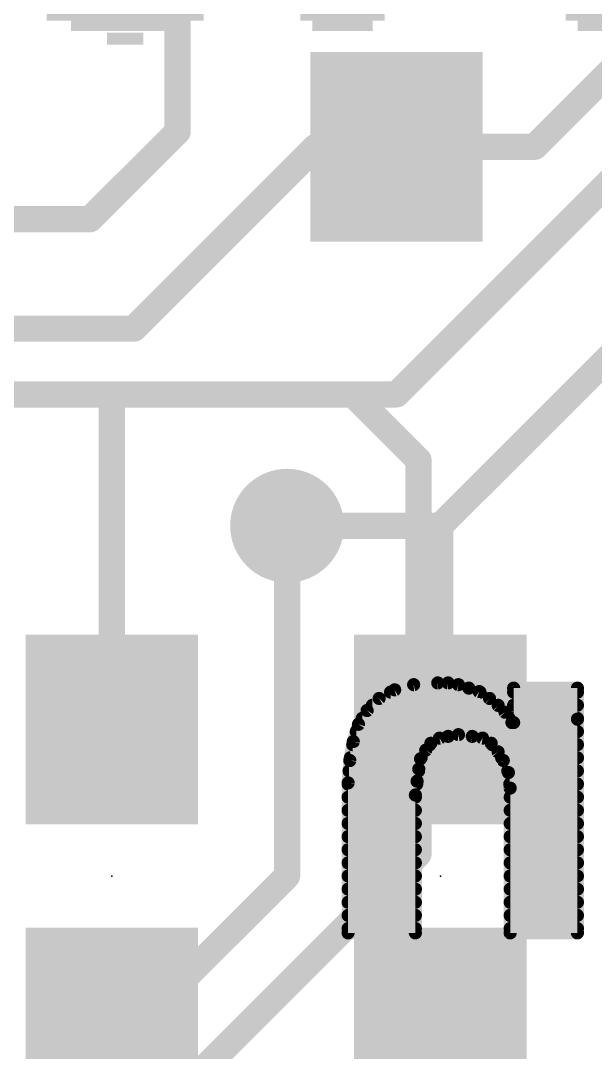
# Model space of a CAD drawing. Extents: x -12.7 to 30.6, y -10.2 to 25.5.
# Drawn here: x 7.98 to 11.31, y 6.6 to 12.58 of the extents above; entities that cross this region are included whole.
import ezdxf

# ---------------------------------------------------------------- set-up
doc = ezdxf.new("R2010")
doc.units = 0
for name, color, linetype in [('1', 12, 'CONTINUOUS'), ('16', 132, 'CONTINUOUS'), ('18', 110, 'CONTINUOUS'), ('22', 40, 'CONTINUOUS'), ('23', 53, 'CONTINUOUS')]:
    doc.layers.add(name, color=color, linetype=linetype)

# ---------------------------------------------------------------- blocks, each defined once
blk = doc.blocks.new('RECT')
blk.add_solid([(-0.5, -0.5), (0.5, -0.5), (-0.5, 0.5), (0.5, 0.5)])
blk = doc.blocks.new('ROUNDV')
at = {"const_width": 0.5}
blk.add_lwpolyline([(0, -0.25, 1), (0, 0.25, 1), (0, -0.25)], format="xyb", dxfattribs=at)

msp = doc.modelspace()

# ---------------------------------------------------------------- linework, layer by layer
at = {"layer": '1', "const_width": 0.1524}
for points in [[(8.89, 11.938), (8.89, 13.55)], [(11.561, 12.45), (10.961, 11.85)], [(8.382, 11.43), (8.89, 11.938)], [(11.696, 11.95), (10.16, 10.414)], [(9.691, 11.85), (8.636, 10.795)], [(10.16, 11.85), (9.691, 11.85)], [(10.16, 11.85), (10.961, 11.85)], [(7.62, 11.43), (8.382, 11.43)], [(11.762, 11), (10.414, 9.652)], [(8.636, 10.795), (6.985, 10.795)], [(8.509, 10.414), (7.874, 10.414)], [(10.16, 10.414), (8.509, 10.414)], [(8.509, 8.47), (8.509, 10.414)], [(10.414, 9.652), (9.525, 9.652)], [(10.414, 9.652), (10.414, 8.47)]]:
    msp.add_lwpolyline(points, dxfattribs=at)
at = {"layer": '1', "const_width": 0.0762}
for points in [[(8.8519, 11.938, 1), (8.9281, 11.938)], [(8.9169, 11.9111, 1), (8.8631, 11.9649)], [(9.691, 11.8881, 1), (9.691, 11.8119)], [(9.7179, 11.8231, 1), (9.6641, 11.8769)], [(10.16, 11.8881, 1), (10.16, 11.8119)], [(10.16, 11.8119, 1), (10.16, 11.8881)], [(10.9341, 11.8769, 1), (10.9879, 11.8231)], [(10.961, 11.8119, 1), (10.961, 11.8881)], [(8.3551, 11.4569, 1), (8.4089, 11.4031)], [(8.382, 11.3919, 1), (8.382, 11.4681)], [(8.6091, 10.8219, 1), (8.6629, 10.7681)], [(8.636, 10.7569, 1), (8.636, 10.8331)], [(8.509, 10.4521, 1), (8.509, 10.3759)], [(8.5471, 10.414, 1), (8.4709, 10.414)], [(8.509, 10.3759, 1), (8.509, 10.4521)], [(10.1331, 10.4409, 1), (10.1869, 10.3871)], [(10.16, 10.3759, 1), (10.16, 10.4521)], [(9.525, 9.6901, 1), (9.525, 9.6139)], [(10.4521, 9.652, 1), (10.3759, 9.652)], [(10.3871, 9.6789, 1), (10.4409, 9.6251)], [(10.414, 9.6139, 1), (10.414, 9.6901)], [(8.4709, 8.47, 1), (8.5471, 8.47)], [(10.3759, 8.47, 1), (10.4521, 8.47)]]:
    msp.add_lwpolyline(points, format="xyb", dxfattribs=at)
at = {"layer": '16', "const_width": 0.1524}
for points in [[(9.906, 10.414), (7.874, 10.414)], [(10.287, 10.033), (9.906, 10.414)], [(10.287, 7.747), (10.287, 10.033)], [(9.525, 7.62), (9.525, 9.652)], [(8.89, 6.35), (10.287, 7.747)], [(8.255, 6.35), (9.525, 7.62)]]:
    msp.add_lwpolyline(points, dxfattribs=at)
at = {"layer": '16', "const_width": 0.0762}
for points in [[(9.9329, 10.4409, 1), (9.8791, 10.3871)], [(9.906, 10.3759, 1), (9.906, 10.4521)], [(10.3251, 10.033, 1), (10.2489, 10.033)], [(10.2601, 10.0061, 1), (10.3139, 10.0599)], [(9.5631, 9.652, 1), (9.4869, 9.652)], [(10.2489, 7.747, 1), (10.3251, 7.747)], [(10.3139, 7.7201, 1), (10.2601, 7.7739)], [(9.5519, 7.5931, 1), (9.4981, 7.6469)], [(9.4869, 7.62, 1), (9.5631, 7.62)]]:
    msp.add_lwpolyline(points, format="xyb", dxfattribs=at)
at = {"layer": '22', "const_width": 0.0762}
for points in [[(10.259, 8.73), (10.149, 8.7)], [(10.399, 8.74), (10.259, 8.73)], [(10.459, 8.74), (10.399, 8.74)], [(10.519, 8.73), (10.459, 8.74)], [(10.579, 8.71), (10.519, 8.73)], [(10.639, 8.69), (10.579, 8.71)], [(11.209, 8.71), (10.839, 8.71)], [(10.839, 8.71), (10.839, 8.51)], [(11.209, 8.53), (11.209, 8.71)], [(10.059, 8.65), (9.989, 8.58)], [(10.149, 8.7), (10.059, 8.65)], [(10.1252, 8.6868), (10.6438, 8.6868)], [(10.699, 8.65), (10.639, 8.69)], [(10.749, 8.61), (10.699, 8.65)], [(10.839, 8.6868), (11.209, 8.6868)], [(10.0196, 8.6106), (10.7483, 8.6106)], [(10.789, 8.57), (10.749, 8.61)], [(10.839, 8.6106), (11.209, 8.6106)], [(9.989, 8.58), (9.939, 8.5)], [(9.9605, 8.5344), (10.8127, 8.5344)], [(10.829, 8.51), (10.789, 8.57)], [(10.839, 8.5344), (11.209, 8.5344)], [(11.209, 7.29), (11.209, 8.53)], [(9.939, 8.5), (9.909, 8.4)], [(10.839, 8.51), (10.829, 8.51)], [(9.9265, 8.4582), (11.209, 8.4582)], [(10.359, 8.39), (10.409, 8.42)], [(10.409, 8.42), (10.459, 8.43)], [(10.459, 8.43), (10.519, 8.44)], [(10.519, 8.44), (10.599, 8.43)], [(10.599, 8.43), (10.659, 8.42)], [(10.659, 8.42), (10.709, 8.39)], [(9.909, 8.4), (9.889, 8.29)], [(9.9057, 8.382), (10.353, 8.382)], [(10.299, 8.3), (10.329, 8.35)], [(10.329, 8.35), (10.359, 8.39)], [(10.709, 8.39), (10.749, 8.34)], [(10.7154, 8.382), (11.209, 8.382)], [(9.889, 8.29), (9.879, 8.16)], [(9.8919, 8.3058), (10.3025, 8.3058)], [(10.289, 8.24), (10.299, 8.3)], [(10.749, 8.34), (10.779, 8.29)], [(10.7695, 8.3058), (11.209, 8.3058)], [(10.779, 8.29), (10.809, 8.22)], [(9.8844, 8.2296), (10.2875, 8.2296)], [(10.279, 8.17), (10.289, 8.24)], [(10.8049, 8.2296), (11.209, 8.2296)], [(10.269, 8.09), (10.279, 8.17)], [(10.809, 8.22), (10.819, 8.13)], [(9.879, 8.16), (9.879, 7.29)], [(9.879, 8.1534), (10.2769, 8.1534)], [(10.8164, 8.1534), (11.209, 8.1534)], [(10.819, 8.13), (10.819, 7.29)], [(9.879, 8.0772), (10.269, 8.0772)], [(10.269, 7.29), (10.269, 8.09)], [(10.819, 8.0772), (11.209, 8.0772)], [(9.879, 8.001), (10.269, 8.001)], [(10.819, 8.001), (11.209, 8.001)], [(9.879, 7.9248), (10.269, 7.9248)], [(10.819, 7.9248), (11.209, 7.9248)], [(9.879, 7.8486), (10.269, 7.8486)], [(10.819, 7.8486), (11.209, 7.8486)], [(9.879, 7.7724), (10.269, 7.7724)], [(10.819, 7.7724), (11.209, 7.7724)], [(9.879, 7.6962), (10.269, 7.6962)], [(10.819, 7.6962), (11.209, 7.6962)], [(9.879, 7.62), (10.269, 7.62)], [(10.819, 7.62), (11.209, 7.62)], [(9.879, 7.5438), (10.269, 7.5438)], [(10.819, 7.5438), (11.209, 7.5438)], [(9.879, 7.4676), (10.269, 7.4676)], [(10.819, 7.4676), (11.209, 7.4676)], [(9.879, 7.3914), (10.269, 7.3914)], [(10.819, 7.3914), (11.209, 7.3914)], [(9.879, 7.3152), (10.269, 7.3152)], [(9.879, 7.29), (10.269, 7.29)], [(10.819, 7.3152), (11.209, 7.3152)], [(10.819, 7.29), (11.209, 7.29)]]:
    msp.add_lwpolyline(points, dxfattribs=at)
at = {"layer": '22', "const_width": 0.0381}
for points in [[(10.1583, 8.6833, 1), (10.1397, 8.7167)], [(10.2576, 8.749, 1), (10.2604, 8.711)], [(10.264, 8.7116, 1), (10.254, 8.7484)], [(10.399, 8.7591, 1), (10.399, 8.721)], [(10.4004, 8.721, 1), (10.3976, 8.759)], [(10.4621, 8.7588, 1), (10.4559, 8.7212)], [(10.459, 8.721, 1), (10.459, 8.7591)], [(10.525, 8.7481, 1), (10.513, 8.7119)], [(10.5159, 8.7112, 1), (10.5221, 8.7488)], [(10.585, 8.7281, 1), (10.573, 8.6919)], [(10.573, 8.6919, 1), (10.585, 8.7281)], [(10.839, 8.7291, 1), (10.839, 8.691)], [(10.8581, 8.71, 1), (10.82, 8.71)], [(11.2281, 8.71, 1), (11.19, 8.71)], [(11.209, 8.691, 1), (11.209, 8.7291)], [(10.0497, 8.6667, 1), (10.0683, 8.6333)], [(10.0725, 8.6365, 1), (10.0455, 8.6635)], [(10.1252, 8.7058, 1), (10.1252, 8.6677)], [(10.144, 8.7184, 1), (10.154, 8.6816)], [(10.6496, 8.7059, 1), (10.6284, 8.6741)], [(10.633, 8.6719, 1), (10.645, 8.7081)], [(10.6438, 8.6677, 1), (10.6438, 8.7058)], [(10.7109, 8.6649, 1), (10.6871, 8.6351)], [(10.6884, 8.6341, 1), (10.7096, 8.6659)], [(10.839, 8.7058, 1), (10.839, 8.6677)], [(11.209, 8.6677, 1), (11.209, 8.7058)], [(10.0196, 8.6296, 1), (10.0196, 8.5915)], [(10.7625, 8.6235, 1), (10.7355, 8.5965)], [(10.7371, 8.5951, 1), (10.7609, 8.6249)], [(10.7483, 8.5915, 1), (10.7483, 8.6296)], [(10.839, 8.6296, 1), (10.839, 8.5915)], [(11.209, 8.5915, 1), (11.209, 8.6296)], [(9.9605, 8.5534, 1), (9.9605, 8.5153)], [(9.9755, 8.5935, 1), (10.0025, 8.5665)], [(10.0052, 8.5699, 1), (9.9728, 8.5901)], [(10.8049, 8.5806, 1), (10.7731, 8.5594)], [(10.7755, 8.5565, 1), (10.8025, 8.5835)], [(10.8127, 8.5153, 1), (10.8127, 8.5534)], [(10.839, 8.5534, 1), (10.839, 8.5153)], [(11.2281, 8.53, 1), (11.19, 8.53)], [(11.209, 8.5153, 1), (11.209, 8.5534)], [(9.9228, 8.5101, 1), (9.9552, 8.4899)], [(9.9572, 8.4945, 1), (9.9208, 8.5055)], [(10.829, 8.529, 1), (10.829, 8.4909)], [(10.8131, 8.4994, 1), (10.8449, 8.5206)], [(10.82, 8.51, 1), (10.8581, 8.51)], [(10.839, 8.4909, 1), (10.839, 8.529)], [(11.19, 8.53, 1), (11.2281, 8.53)], [(9.9265, 8.4772, 1), (9.9265, 8.4391)], [(10.4053, 8.4387, 1), (10.4127, 8.4013)], [(10.4188, 8.4037, 1), (10.3992, 8.4363)], [(10.4559, 8.4488, 1), (10.4621, 8.4112)], [(10.4627, 8.4113, 1), (10.4553, 8.4487)], [(10.5214, 8.4589, 1), (10.5166, 8.4211)], [(10.5221, 8.4212, 1), (10.5159, 8.4588)], [(10.6021, 8.4488, 1), (10.5959, 8.4112)], [(10.5966, 8.4111, 1), (10.6014, 8.4489)], [(10.6688, 8.4363, 1), (10.6492, 8.4037)], [(10.6559, 8.4012, 1), (10.6621, 8.4388)], [(11.209, 8.4391, 1), (11.209, 8.4772)], [(9.9057, 8.401, 1), (9.9057, 8.3629)], [(9.8908, 8.4055, 1), (9.9272, 8.3945)], [(9.9277, 8.3966, 1), (9.8903, 8.4034)], [(10.3138, 8.3614, 1), (10.3442, 8.3386)], [(10.3453, 8.3402, 1), (10.3127, 8.3598)], [(10.3492, 8.4063, 1), (10.3688, 8.3737)], [(10.3742, 8.3786, 1), (10.3438, 8.4014)], [(10.353, 8.3629, 1), (10.353, 8.401)], [(10.7239, 8.4019, 1), (10.6941, 8.3781)], [(10.7154, 8.401, 1), (10.7154, 8.3629)], [(10.6992, 8.3737, 1), (10.7188, 8.4063)], [(11.209, 8.3629, 1), (11.209, 8.401)], [(9.908, 8.2885, 1), (9.87, 8.2915)], [(9.8919, 8.3248, 1), (9.8919, 8.2867)], [(10.2827, 8.3098, 1), (10.3153, 8.2902)], [(10.3178, 8.2969, 1), (10.2802, 8.3031)], [(10.3025, 8.2867, 1), (10.3025, 8.3248)], [(10.7653, 8.3498, 1), (10.7327, 8.3302)], [(10.7341, 8.3281, 1), (10.7639, 8.3519)], [(10.7695, 8.3248, 1), (10.7695, 8.2867)], [(10.7965, 8.2975, 1), (10.7615, 8.2825)], [(11.209, 8.2867, 1), (11.209, 8.3248)], [(9.8844, 8.2486, 1), (9.8844, 8.2105)], [(9.8703, 8.2934, 1), (9.9077, 8.2866)], [(10.2702, 8.2431, 1), (10.3078, 8.2369)], [(10.3079, 8.2373, 1), (10.2701, 8.2427)], [(10.2875, 8.2105, 1), (10.2875, 8.2486)], [(10.7627, 8.2802, 1), (10.7953, 8.2998)], [(10.8049, 8.2486, 1), (10.8049, 8.2105)], [(11.209, 8.2105, 1), (11.209, 8.2486)], [(10.2979, 8.1676, 1), (10.2601, 8.1724)], [(10.8279, 8.2221, 1), (10.7901, 8.2179)], [(10.7915, 8.2125, 1), (10.8265, 8.2275)], [(9.8981, 8.16, 1), (9.86, 8.16)], [(9.879, 8.1724, 1), (9.879, 8.1343)], [(9.86, 8.1615, 1), (9.898, 8.1585)], [(10.2601, 8.1727, 1), (10.2979, 8.1673)], [(10.2769, 8.1343, 1), (10.2769, 8.1724)], [(10.8164, 8.1724, 1), (10.8164, 8.1343)], [(10.8381, 8.13, 1), (10.8, 8.13)], [(10.8001, 8.1279, 1), (10.8379, 8.1321)], [(11.209, 8.1343, 1), (11.209, 8.1724)], [(9.879, 8.0963, 1), (9.879, 8.0582)], [(10.2881, 8.09, 1), (10.25, 8.09)], [(10.2501, 8.0924, 1), (10.2879, 8.0876)], [(10.269, 8.0582, 1), (10.269, 8.0963)], [(10.819, 8.0963, 1), (10.819, 8.0582)], [(11.209, 8.0582, 1), (11.209, 8.0963)], [(9.879, 8.0201, 1), (9.879, 7.982)], [(10.269, 7.982, 1), (10.269, 8.0201)], [(10.819, 8.0201, 1), (10.819, 7.982)], [(11.209, 7.982, 1), (11.209, 8.0201)], [(9.879, 7.9439, 1), (9.879, 7.9058)], [(10.269, 7.9058, 1), (10.269, 7.9439)], [(10.819, 7.9439, 1), (10.819, 7.9058)], [(11.209, 7.9058, 1), (11.209, 7.9439)], [(9.879, 7.8677, 1), (9.879, 7.8296)], [(10.269, 7.8296, 1), (10.269, 7.8677)], [(10.819, 7.8677, 1), (10.819, 7.8296)], [(11.209, 7.8296, 1), (11.209, 7.8677)], [(9.879, 7.7915, 1), (9.879, 7.7534)], [(10.269, 7.7534, 1), (10.269, 7.7915)], [(10.819, 7.7915, 1), (10.819, 7.7534)], [(11.209, 7.7534, 1), (11.209, 7.7915)], [(9.879, 7.7153, 1), (9.879, 7.6772)], [(10.269, 7.6772, 1), (10.269, 7.7153)], [(10.819, 7.7153, 1), (10.819, 7.6772)], [(11.209, 7.6772, 1), (11.209, 7.7153)], [(9.879, 7.6391, 1), (9.879, 7.601)], [(10.269, 7.601, 1), (10.269, 7.6391)], [(10.819, 7.6391, 1), (10.819, 7.601)], [(11.209, 7.601, 1), (11.209, 7.6391)], [(9.879, 7.5629, 1), (9.879, 7.5248)], [(10.269, 7.5248, 1), (10.269, 7.5629)], [(10.819, 7.5629, 1), (10.819, 7.5248)], [(11.209, 7.5248, 1), (11.209, 7.5629)], [(9.879, 7.4867, 1), (9.879, 7.4486)], [(10.269, 7.4486, 1), (10.269, 7.4867)], [(10.819, 7.4867, 1), (10.819, 7.4486)], [(11.209, 7.4486, 1), (11.209, 7.4867)], [(9.879, 7.4104, 1), (9.879, 7.3723)], [(10.269, 7.3723, 1), (10.269, 7.4104)], [(10.819, 7.4104, 1), (10.819, 7.3723)], [(11.209, 7.3723, 1), (11.209, 7.4104)], [(9.879, 7.3342, 1), (9.879, 7.2961)], [(9.879, 7.3091, 1), (9.879, 7.271)], [(9.86, 7.29, 1), (9.8981, 7.29)], [(10.25, 7.29, 1), (10.2881, 7.29)], [(10.269, 7.2961, 1), (10.269, 7.3342)], [(10.269, 7.271, 1), (10.269, 7.3091)], [(10.819, 7.3342, 1), (10.819, 7.2961)], [(10.819, 7.3091, 1), (10.819, 7.271)], [(10.8, 7.29, 1), (10.8381, 7.29)], [(11.19, 7.29, 1), (11.2281, 7.29)], [(11.209, 7.2961, 1), (11.209, 7.3342)], [(11.209, 7.271, 1), (11.209, 7.3091)]]:
    msp.add_lwpolyline(points, format="xyb", dxfattribs=at)
at = {"layer": '23'}
for p in [(8.509, 7.62), (10.414, 7.62)]:
    msp.add_point(p, dxfattribs=at)

# ---------------------------------------------------------------- block references
at = {"layer": '1', "xscale": 1.1, "rotation": 90}
for p in [(10.16, 11.85), (8.509, 8.47), (10.414, 8.47), (8.509, 6.77), (10.414, 6.77)]:
    msp.add_blockref('RECT', p, dxfattribs=at)
at = {"layer": '18', "xscale": 0.6604, "yscale": 0.6604}
msp.add_blockref('ROUNDV', (9.525, 9.652), dxfattribs=at)
msp.add_blockref('ROUNDV', (9.525, 9.652), dxfattribs=at)
at = {"layer": '22', "rotation": 180}
for p, xscale, yscale in [((8.586, 12.617), 0.91, 0.07), ((9.846, 12.617), 0.49, 0.07), ((11.386, 12.617), 0.49, 0.07), ((8.586, 12.552), 0.63, 0.06), ((9.846, 12.552), 0.35, 0.06), ((11.386, 12.552), 0.35, 0.06), ((8.586, 12.477), 0.21, 0.07)]:
    msp.add_blockref('RECT', p, dxfattribs=dict(at, xscale=xscale, yscale=yscale))

doc.saveas('drawing.dxf')
